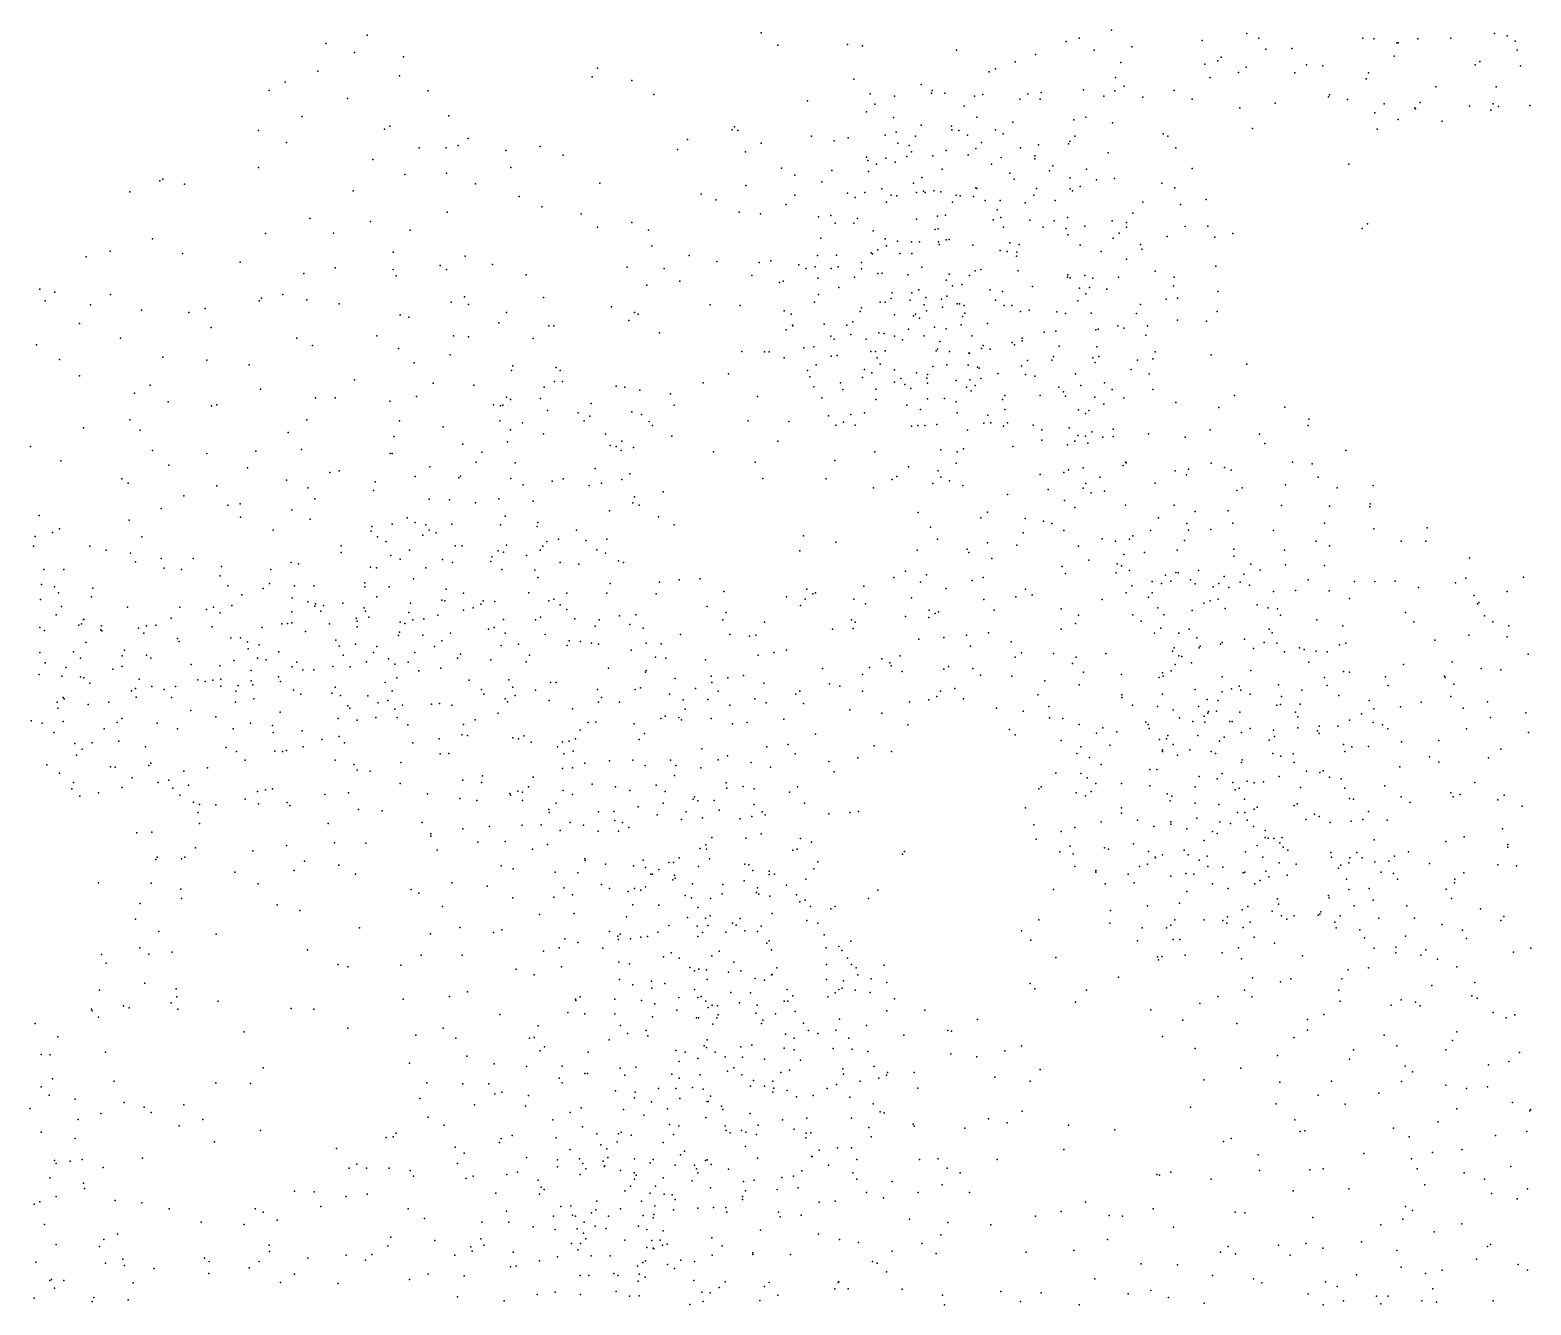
# Model space of a CAD drawing. Header units: millimetres. Extents: x -60275265 to 22802890, y -38578442 to 24337084.
# Drawn here: x 9832622 to 12419622, y -11190304 to -8992304 of the extents above; entities that cross this region are included whole.
import ezdxf

# ---------------------------------------------------------------- set-up
doc = ezdxf.new("R2010")
doc.units = ezdxf.units.MM
doc.header["$MEASUREMENT"] = 0
doc.layers.add('particles', color=7, linetype='Continuous', true_color=0x000000)

msp = doc.modelspace()

# ---------------------------------------------------------------- linework, layer by layer
at = {"layer": 'particles', "color": 93, "true_color": 0x67d435}
for p in [(10413622, -9001304), (11092622, -8997304), (11696622, -8992304), (11929622, -8998304), (12356622, -8998304), (12378622, -9002304), (10342622, -9015304), (11121622, -9018304), (11241622, -9017304), (11267622, -9019304), (11429622, -9027304), (11618622, -9012304), (11640622, -9006304), (11666622, -9027304), (11731622, -9021304), (11852622, -9010304), (11950622, -9006304), (11962622, -9025304), (12007622, -9024304), (12129622, -9006304), (12148622, -9007304), (12188622, -9014304), (12190622, -9014304), (12224622, -9007304), (12281622, -9006304), (12392622, -9011304), (12395622, -9027304), (10391622, -9031304), (10476622, -9038304), (11530622, -9047304), (11565622, -9034304), (11712622, -9048304), (11857622, -9051304), (11879622, -9045304), (11885622, -9039304), (12032622, -9052304), (12060622, -9054304), (12183622, -9037304), (12323622, -9052304), (12331622, -9046304), (12401622, -9054304), (10328622, -9063304), (10469622, -9071304), (10801622, -9073304), (10810622, -9058304), (10869622, -9079304), (11252622, -9077304), (11485622, -9064304), (11496622, -9059304), (11703622, -9074304), (11866622, -9074304), (11915622, -9065304), (11928622, -9056304), (12012622, -9066304), (12135622, -9076304), (12139622, -9066304), (10244622, -9096304), (10272622, -9082304), (10518622, -9097304), (10907622, -9103304), (11280622, -9102304), (11368622, -9086304), (11386622, -9101304), (11387622, -9096304), (11409622, -9101304), (11474622, -9103304), (11552622, -9102304), (11575622, -9100304), (11648622, -9095304), (11702622, -9097304), (11718622, -9089304), (11804622, -9096304), (12072622, -9104304), (12255622, -9090304), (12359622, -9090304), (10379622, -9110304), (11172622, -9114304), (11288622, -9120304), (11322622, -9106304), (11442622, -9123304), (11460622, -9106304), (11538622, -9111304), (11573622, -9111304), (11683622, -9106304), (11750622, -9108304), (11835622, -9111304), (11917622, -9126304), (11978622, -9118304), (12070622, -9107304), (12103622, -9112304), (12166622, -9119304), (12219622, -9126304), (12220622, -9128304), (12228622, -9117304), (12313622, -9123304), (12350622, -9130304), (12354622, -9119304), (12363622, -9124304), (12417622, -9122304), (10301622, -9141304), (10554622, -9140304), (11274622, -9133304), (11320622, -9143304), (11368622, -9156304), (11464622, -9142304), (11526622, -9151304), (11631622, -9147304), (11652622, -9142304), (11698622, -9152304), (12150622, -9135304), (12190622, -9146304), (12266622, -9149304), (10226622, -9165304), (10443622, -9163304), (10452622, -9158304), (10587622, -9179304), (10965622, -9181304), (11042622, -9164304), (11046622, -9159304), (11052622, -9165304), (11179622, -9175304), (11218622, -9183304), (11242622, -9178304), (11306622, -9173304), (11325622, -9168304), (11358622, -9175304), (11420622, -9158304), (11421622, -9164304), (11433622, -9165304), (11448622, -9173304), (11496622, -9164304), (11509622, -9171304), (11633622, -9175304), (11785622, -9171304), (11793622, -9175304), (11939622, -9162304), (12154622, -9163304), (10274622, -9186304), (10503622, -9195304), (10549622, -9195304), (10570622, -9191304), (10652622, -9200304), (10711622, -9193304), (10751622, -9208304), (10948622, -9198304), (11065622, -9202304), (11092622, -9187304), (11328622, -9187304), (11347622, -9191304), (11351622, -9202304), (11388622, -9209304), (11411622, -9200304), (11449622, -9207304), (11462622, -9196304), (11472622, -9186304), (11539622, -9195304), (11564622, -9209304), (11570622, -9190304), (11622622, -9188304), (11624622, -9184304), (11690622, -9204304), (11807622, -9195304), (10226622, -9229304), (10423622, -9215304), (10661622, -9229304), (11127622, -9230304), (11214622, -9234304), (11274622, -9211304), (11276622, -9217304), (11291622, -9223304), (11307622, -9213304), (11323622, -9220304), (11343622, -9210304), (11404622, -9232304), (11489622, -9223304), (11506622, -9212304), (11564622, -9214304), (11589622, -9235304), (11595622, -9226304), (11653622, -9232304), (11835622, -9231304), (12105622, -9223304), (10056622, -9252304), (10061622, -9249304), (10098622, -9258304), (10478622, -9241304), (10550622, -9239304), (10600622, -9257304), (10814622, -9256304), (11066622, -9260304), (11150622, -9242304), (11197622, -9254304), (11277622, -9236304), (11355622, -9256304), (11369622, -9246304), (11521622, -9239304), (11528622, -9249304), (11625622, -9247304), (11670622, -9250304), (11701622, -9248304), (11783622, -9256304), (10004622, -9271304), (10389622, -9269304), (10675622, -9279304), (10989622, -9275304), (11014622, -9285304), (11150622, -9277304), (11241622, -9273304), (11254622, -9281304), (11271622, -9272304), (11300622, -9266304), (11316622, -9277304), (11326622, -9278304), (11360622, -9272304), (11372622, -9270304), (11375622, -9272304), (11390622, -9269304), (11402622, -9271304), (11428622, -9277304), (11435622, -9278304), (11458622, -9279304), (11462622, -9264304), (11464622, -9265304), (11478622, -9286304), (11504622, -9286304), (11562622, -9277304), (11567622, -9265304), (11599622, -9286304), (11625622, -9266304), (11629622, -9269304), (11642622, -9262304), (11805622, -9264304), (11859622, -9284304), (10551622, -9306304), (10714622, -9297304), (10782622, -9309304), (11054622, -9306304), (11091622, -9309304), (11135622, -9293304), (11212622, -9312304), (11308622, -9289304), (11410622, -9311304), (11422622, -9289304), (11499622, -9302304), (11547622, -9290304), (11733622, -9308304), (11750622, -9289304), (11815622, -9293304), (10314622, -9317304), (10419622, -9322304), (10487622, -9337304), (10810622, -9332304), (10869622, -9324304), (10898622, -9337304), (11191622, -9314304), (11220622, -9325304), (11252622, -9325304), (11258622, -9317304), (11285622, -9338304), (11360622, -9318304), (11392622, -9336304), (11396622, -9313304), (11397622, -9335304), (11492622, -9319304), (11505622, -9315304), (11510622, -9332304), (11555622, -9320304), (11578622, -9332304), (11597622, -9321304), (11618622, -9334304), (11620622, -9315304), (11650622, -9330304), (11697622, -9321304), (11722622, -9324304), (11722622, -9332304), (11823622, -9331304), (11862622, -9330304), (12128622, -9334304), (12137622, -9326304), (10043622, -9352304), (10238622, -9343304), (10355622, -9342304), (10904622, -9364304), (11195622, -9351304), (11306622, -9352304), (11308622, -9364304), (11327622, -9356304), (11351622, -9357304), (11365622, -9357304), (11398622, -9357304), (11399622, -9362304), (11411622, -9354304), (11416622, -9353304), (11457622, -9363304), (11521622, -9359304), (11537622, -9362304), (11621622, -9345304), (11642622, -9363304), (11699622, -9351304), (11709622, -9342304), (11746622, -9362304), (11792622, -9348304), (11874622, -9349304), (11905622, -9343304), (9929622, -9383304), (9970622, -9373304), (10095622, -9377304), (10458622, -9375304), (10582622, -9382304), (10968622, -9381304), (11109622, -9390304), (11189622, -9381304), (11222622, -9380304), (11282622, -9376304), (11284622, -9378304), (11293622, -9371304), (11331622, -9377304), (11352622, -9377304), (11504622, -9372304), (11516622, -9374304), (11532622, -9382304), (11533622, -9375304), (11678622, -9374304), (11722622, -9387304), (11748622, -9370304), (10194622, -9392304), (10304622, -9412304), (10358622, -9402304), (10458622, -9405304), (10463622, -9416304), (10539622, -9398304), (10550622, -9405304), (10629622, -9396304), (10687622, -9414304), (10861622, -9401304), (10925622, -9403304), (11016622, -9391304), (11076622, -9415304), (11089622, -9393304), (11157622, -9397304), (11170622, -9403304), (11185622, -9400304), (11213622, -9403304), (11225622, -9400304), (11265622, -9393304), (11265622, -9404304), (11293622, -9412304), (11301622, -9411304), (11345622, -9414304), (11369622, -9401304), (11416622, -9413304), (11451622, -9415304), (11461622, -9407304), (11471622, -9405304), (11535622, -9407304), (11621622, -9414304), (11650622, -9415304), (11771622, -9408304), (11876622, -9399304), (9849622, -9439304), (10895622, -9432304), (10952622, -9425304), (10952622, -9425304), (11124622, -9427304), (11130622, -9425304), (11190622, -9420304), (11226622, -9436304), (11253622, -9418304), (11364622, -9440304), (11411622, -9423304), (11422622, -9433304), (11438622, -9431304), (11487622, -9440304), (11560622, -9434304), (11620622, -9418304), (11625622, -9419304), (11641622, -9437304), (11658622, -9436304), (11664622, -9420304), (11688622, -9439304), (11708622, -9418304), (11803622, -9433304), (11804622, -9418304), (9858622, -9459304), (9875622, -9444304), (9936622, -9466304), (9971622, -9448304), (10227622, -9459304), (10231622, -9454304), (10268622, -9448304), (10309622, -9457304), (10365622, -9464304), (10558622, -9461304), (10581622, -9452304), (10588622, -9465304), (10717622, -9453304), (11004622, -9466304), (11056622, -9467304), (11184622, -9461304), (11191622, -9448304), (11297622, -9461304), (11306622, -9461304), (11316622, -9455304), (11318622, -9445304), (11349622, -9458304), (11352622, -9445304), (11373622, -9466304), (11376622, -9453304), (11403622, -9456304), (11412622, -9451304), (11430622, -9464304), (11434622, -9464304), (11442622, -9467304), (11496622, -9458304), (11508622, -9443304), (11511622, -9467304), (11524622, -9467304), (11638622, -9459304), (11652622, -9447304), (11746622, -9465304), (11790622, -9456304), (11810622, -9454304), (11879622, -9443304), (10024622, -9475304), (10106622, -9479304), (10134622, -9472304), (10470622, -9483304), (10485622, -9487304), (10653622, -9479304), (10834622, -9469304), (10864622, -9493304), (10874622, -9479304), (10880622, -9482304), (11132622, -9476304), (11144622, -9482304), (11263622, -9477304), (11265622, -9471304), (11322622, -9483304), (11355622, -9485304), (11358622, -9482304), (11365622, -9489304), (11377622, -9476304), (11405622, -9470304), (11439622, -9486304), (11443622, -9480304), (11539622, -9477304), (11554622, -9475304), (11602622, -9478304), (11617622, -9481304), (11661622, -9480304), (11739622, -9481304), (11810622, -9492304), (11878622, -9477304), (9917622, -9498304), (10144622, -9505304), (10430622, -9519304), (10562622, -9519304), (10640622, -9497304), (10726622, -9502304), (10735622, -9502304), (10917622, -9514304), (11135622, -9509304), (11146622, -9501304), (11147622, -9502304), (11201622, -9499304), (11240622, -9501304), (11247622, -9517304), (11250622, -9495304), (11295622, -9514304), (11304622, -9515304), (11346622, -9508304), (11373622, -9519304), (11391622, -9504304), (11411622, -9507304), (11437622, -9500304), (11455622, -9519304), (11482622, -9498304), (11580622, -9513304), (11600622, -9511304), (11669622, -9509304), (11673622, -9508304), (11707622, -9502304), (11717622, -9506304), (11755622, -9518304), (11758622, -9502304), (11860622, -9494304), (9843622, -9535304), (9988622, -9523304), (10292622, -9523304), (10319622, -9536304), (10467622, -9541304), (10588622, -9521304), (10699622, -9524304), (11166622, -9540304), (11183622, -9538304), (11212622, -9520304), (11218622, -9525304), (11273622, -9525304), (11306622, -9545304), (11322622, -9520304), (11336622, -9526304), (11394622, -9545304), (11396622, -9542304), (11400622, -9529304), (11472622, -9541304), (11475622, -9536304), (11487622, -9542304), (11525622, -9531304), (11529622, -9535304), (11542622, -9523304), (11542622, -9528304), (11606622, -9537304), (11671622, -9538304), (9883622, -9560304), (10061622, -9556304), (10137622, -9561304), (10210622, -9569304), (10494622, -9566304), (10556622, -9552304), (10664622, -9571304), (11059622, -9546304), (11098622, -9547304), (11106622, -9547304), (11132622, -9557304), (11187622, -9569304), (11213622, -9554304), (11223622, -9553304), (11281622, -9546304), (11289622, -9546304), (11292622, -9557304), (11297622, -9568304), (11412622, -9569304), (11417622, -9546304), (11449622, -9570304), (11450622, -9549304), (11451622, -9549304), (11541622, -9571304), (11551622, -9562304), (11593622, -9561304), (11596622, -9555304), (11664622, -9557304), (11668622, -9565304), (11674622, -9555304), (11741622, -9561304), (11767622, -9559304), (11771622, -9547304), (11868622, -9552304), (11929622, -9568304), (9917622, -9588304), (10391622, -9595304), (10662622, -9579304), (10739622, -9574304), (10746622, -9579304), (11036622, -9585304), (11172622, -9579304), (11176622, -9590304), (11267622, -9591304), (11270622, -9577304), (11283622, -9583304), (11322622, -9578304), (11333622, -9593304), (11360622, -9583304), (11378622, -9592304), (11379622, -9586304), (11388622, -9572304), (11428622, -9596304), (11452622, -9595304), (11465622, -9573304), (11468622, -9575304), (11471622, -9593304), (11500622, -9584304), (11548622, -9586304), (11564622, -9589304), (11634622, -9585304), (11730622, -9577304), (11761622, -9585304), (10012622, -9618304), (10039622, -9604304), (10229622, -9611304), (10527622, -9601304), (10597622, -9604304), (10718622, -9608304), (10736622, -9598304), (10750622, -9598304), (10842622, -9606304), (10857622, -9608304), (10883622, -9613304), (10936622, -9619304), (10992622, -9600304), (11183622, -9607304), (11229622, -9600304), (11233622, -9612304), (11290622, -9611304), (11322622, -9599304), (11340622, -9603304), (11350622, -9610304), (11379622, -9601304), (11446622, -9608304), (11454622, -9614304), (11461622, -9605304), (11512622, -9622304), (11573622, -9622304), (11605622, -9608304), (11613622, -9616304), (11617622, -9623304), (11643622, -9605304), (11684622, -9600304), (11697622, -9612304), (11767622, -9612304), (11908622, -9622304), (10070622, -9633304), (10145622, -9640304), (10154622, -9638304), (10324622, -9626304), (10358622, -9626304), (10452622, -9632304), (10498622, -9624304), (10631622, -9638304), (10643622, -9640304), (10647622, -9639304), (10653622, -9625304), (10660622, -9629304), (10712622, -9627304), (10724622, -9648304), (10799622, -9636304), (10942622, -9639304), (11086622, -9624304), (11197622, -9626304), (11290622, -9629304), (11343622, -9639304), (11367622, -9646304), (11379622, -9628304), (11408622, -9627304), (11428622, -9633304), (11508622, -9629304), (11512622, -9646304), (11639622, -9647304), (11657622, -9648304), (11667622, -9625304), (11683622, -9637304), (11717622, -9626304), (11807622, -9634304), (11881622, -9643304), (11995622, -9642304), (10004622, -9664304), (10309622, -9664304), (10469622, -9666304), (10642622, -9666304), (10681622, -9669304), (10777622, -9652304), (10787622, -9666304), (10797622, -9658304), (10869622, -9650304), (10886622, -9655304), (10899622, -9667304), (10905622, -9674304), (11070622, -9666304), (11140622, -9667304), (11208622, -9657304), (11221622, -9673304), (11234622, -9668304), (11247622, -9655304), (11254622, -9673304), (11270622, -9652304), (11351622, -9675304), (11362622, -9674304), (11374622, -9674304), (11395622, -9672304), (11430622, -9652304), (11476622, -9670304), (11483622, -9656304), (11488622, -9669304), (11510622, -9675304), (11517622, -9669304), (11561622, -9673304), (11651622, -9653304), (12035622, -9674304), (12036622, -9663304), (9924622, -9678304), (10022622, -9682304), (10277622, -9686304), (10459622, -9693304), (10544622, -9676304), (10660622, -9681304), (10717622, -9688304), (10824622, -9689304), (10938622, -9692304), (11448622, -9682304), (11576622, -9681304), (11576622, -9699304), (11623622, -9678304), (11638622, -9691304), (11651622, -9692304), (11662622, -9685304), (11681622, -9694304), (11699622, -9680304), (11699622, -9693304), (11760622, -9688304), (11823622, -9694304), (11866622, -9681304), (11951622, -9689304), (9833622, -9710304), (10043622, -9717304), (10137622, -9722304), (10221622, -9718304), (10300622, -9715304), (10453622, -9722304), (10456622, -9722304), (10578622, -9706304), (10611622, -9720304), (10655622, -9702304), (10832622, -9708304), (10842622, -9710304), (10851622, -9717304), (10852622, -9701304), (10872622, -9712304), (11010622, -9719304), (11121622, -9701304), (11288622, -9719304), (11402622, -9716304), (11430622, -9719304), (11441622, -9714304), (11526622, -9710304), (11620622, -9707304), (11633622, -9701304), (11655622, -9704304), (11960622, -9705304), (12100622, -9717304), (9885622, -9735304), (10071622, -9742304), (10207622, -9747304), (10365622, -9752304), (10521622, -9745304), (10601622, -9737304), (10668622, -9738304), (10806622, -9748304), (11082622, -9737304), (11219622, -9734304), (11346622, -9745304), (11397622, -9752304), (11428622, -9739304), (11622622, -9750304), (11647622, -9747304), (11716622, -9743304), (11720622, -9737304), (11721622, -9738304), (11806622, -9752304), (11829622, -9749304), (11868622, -9739304), (11891622, -9746304), (11902622, -9751304), (12008622, -9737304), (12042622, -9740304), (9990622, -9766304), (10001622, -9773304), (10154622, -9778304), (10274622, -9768304), (10349622, -9755304), (10427622, -9771304), (10496622, -9762304), (10571622, -9764304), (10574622, -9761304), (10661622, -9765304), (10682622, -9776304), (10732622, -9770304), (10751622, -9766304), (10796622, -9777304), (10817622, -9773304), (10852622, -9767304), (10866622, -9757304), (11095622, -9765304), (11204622, -9766304), (11318622, -9767304), (11326622, -9762304), (11388622, -9774304), (11402622, -9763304), (11417622, -9769304), (11440622, -9777304), (11573622, -9758304), (11614622, -9755304), (11652622, -9774304), (11676622, -9763304), (11771622, -9773304), (11825622, -9759304), (11996622, -9776304), (12052622, -9763304), (12147622, -9777304), (10097622, -9795304), (10311622, -9781304), (10323622, -9800304), (10424622, -9786304), (10520622, -9801304), (10555622, -9802304), (10640622, -9800304), (10699622, -9804304), (10874622, -9797304), (10923622, -9788304), (11286622, -9781304), (11517622, -9793304), (11587622, -9784304), (11615622, -9803304), (11647622, -9782304), (11661622, -9790304), (11684622, -9787304), (11912622, -9786304), (11921622, -9781304), (12085622, -9781304), (9848622, -9829304), (10058622, -9817304), (10173622, -9811304), (10194622, -9809304), (10283622, -9819304), (10600622, -9807304), (10651622, -9830304), (10831622, -9821304), (10871622, -9807304), (10882622, -9811304), (11363622, -9824304), (11482622, -9823304), (11633622, -9815304), (11720622, -9811304), (11804622, -9811304), (11840622, -9822304), (11897622, -9821304), (11989622, -9812304), (12072622, -9813304), (12141622, -9814304), (12142622, -9809304), (9883622, -9852304), (10003622, -9837304), (10195622, -9832304), (10251622, -9854304), (10315622, -9835304), (10420622, -9856304), (10421622, -9848304), (10456622, -9844304), (10482622, -9833304), (10496622, -9841304), (10514622, -9845304), (10514622, -9845304), (10520622, -9854304), (10559622, -9844304), (10643622, -9845304), (10706622, -9848304), (10707622, -9841304), (10774622, -9854304), (10915622, -9831304), (10942622, -9845304), (11384622, -9849304), (11471622, -9833304), (11547622, -9834304), (11579622, -9839304), (11593622, -9843304), (11614622, -9855304), (11763622, -9855304), (11777622, -9833304), (11826622, -9843304), (11829622, -9854304), (11867622, -9853304), (11905622, -9842304), (11975622, -9855304), (12063622, -9842304), (12148622, -9852304), (12240622, -9850304), (9838622, -9882304), (9841622, -9865304), (9871622, -9858304), (9935622, -9882304), (10025622, -9866304), (10368622, -9881304), (10431622, -9866304), (10446622, -9874304), (10509622, -9863304), (10532622, -9859304), (10565622, -9881304), (10577622, -9881304), (10653622, -9880304), (10716622, -9882304), (10723622, -9874304), (10743622, -9870304), (10790622, -9872304), (10826622, -9870304), (11165622, -9864304), (11221622, -9875304), (11396622, -9870304), (11482622, -9876304), (11533622, -9880304), (11544622, -9859304), (11639622, -9882304), (11680622, -9869304), (11703622, -9873304), (11727622, -9870304), (11733622, -9864304), (11822622, -9872304), (12049622, -9873304), (12072622, -9881304), (12195622, -9873304), (12238622, -9873304), (9963622, -9889304), (10005622, -9894304), (10058622, -9903304), (10113622, -9903304), (10368622, -9893304), (10454622, -9898304), (10470622, -9904304), (10486622, -9889304), (10543622, -9905304), (10628622, -9900304), (10639622, -9890304), (10648622, -9892304), (10688622, -9898304), (10711622, -9889304), (10809622, -9888304), (10824622, -9894304), (10846622, -9907304), (11159622, -9890304), (11361622, -9889304), (11447622, -9887304), (11450622, -9893304), (11490622, -9903304), (11657622, -9906304), (11717622, -9896304), (11753622, -9893304), (11809622, -9889304), (11907622, -9887304), (11907622, -9899304), (11994622, -9889304), (12313622, -9902304), (9856622, -9922304), (9890622, -9922304), (10014622, -9909304), (10063622, -9920304), (10093622, -9922304), (10160622, -9933304), (10162622, -9917304), (10247622, -9922304), (10282622, -9910304), (10295622, -9912304), (10419622, -9918304), (10429622, -9919304), (10514622, -9919304), (10560622, -9910304), (10626622, -9908304), (10645622, -9922304), (10702622, -9923304), (10746622, -9910304), (10778622, -9913304), (10855622, -9910304), (11341622, -9925304), (11377622, -9931304), (11611622, -9917304), (11617622, -9929304), (11704622, -9928304), (11706622, -9912304), (11713622, -9916304), (11727622, -9924304), (11789622, -9932304), (11807622, -9927304), (11811622, -9928304), (11846622, -9924304), (11924622, -9930304), (11936622, -9913304), (11952622, -9923304), (11996622, -9914304), (12063622, -9915304), (9852622, -9948304), (9874622, -9952304), (9940622, -9954304), (10173622, -9950304), (10234622, -9955304), (10245622, -9946304), (10288622, -9950304), (10321622, -9950304), (10409622, -9945304), (10409622, -9952304), (10451622, -9952304), (10493622, -9938304), (10549622, -9956304), (10707622, -9936304), (10832622, -9946304), (10917622, -9944304), (10951622, -9940304), (10987622, -9938304), (11171622, -9956304), (11269622, -9951304), (11321622, -9936304), (11367622, -9944304), (11411622, -9955304), (11456622, -9941304), (11475622, -9936304), (11548622, -9956304), (11731622, -9950304), (11766622, -9943304), (11782622, -9946304), (11798622, -9942304), (11832622, -9940304), (11840622, -9947304), (11871622, -9952304), (11881622, -9946304), (11890622, -9934304), (11898622, -9953304), (11918622, -9944304), (11934622, -9949304), (12013622, -9958304), (12035622, -9940304), (12071622, -9959304), (12115622, -9943304), (12150622, -9943304), (12185622, -9942304), (12225622, -9953304), (12289622, -9945304), (12307622, -9937304), (12406622, -9935304), (9850622, -9974304), (9881622, -9962304), (9938622, -9969304), (10180622, -9984304), (10197622, -9966304), (10284622, -9971304), (10311622, -9978304), (10323622, -9985304), (10324622, -9981304), (10338622, -9984304), (10371622, -9980304), (10430622, -9969304), (10488622, -9980304), (10542622, -9975304), (10547622, -9976304), (10579622, -9963304), (10609622, -9982304), (10613622, -9976304), (10633622, -9977304), (10692622, -9962304), (10726622, -9976304), (10735622, -9973304), (10746622, -9983304), (10757622, -9963304), (10826622, -9963304), (10911622, -9964304), (11028622, -9960304), (11136622, -9969304), (11160622, -9984304), (11168622, -9973304), (11181622, -9964304), (11186622, -9962304), (11252622, -9973304), (11272622, -9981304), (11351622, -9971304), (11476622, -9974304), (11531622, -9969304), (11559622, -9966304), (11680622, -9974304), (11721622, -9962304), (11760622, -9970304), (11766622, -9962304), (11855622, -9980304), (11866622, -9976304), (11880622, -9973304), (11947622, -9983304), (11975622, -9960304), (12106622, -9972304), (12321622, -9967304), (12327622, -9981304), (12329622, -9979304), (12378622, -9960304), (9877622, -10000304), (9886622, -9986304), (9924622, -10008304), (9925622, -10008304), (10000622, -9987304), (10075622, -10006304), (10090622, -9987304), (10136622, -9991304), (10148622, -9987304), (10160622, -9997304), (10283622, -9995304), (10333622, -9994304), (10394622, -10006304), (10396622, -10011304), (10408622, -9988304), (10410622, -9994304), (10416622, -10004304), (10485622, -9996304), (10492622, -10009304), (10511622, -10007304), (10535622, -10001304), (10579622, -9992304), (10596622, -9988304), (10648622, -10008304), (10703622, -10009304), (10712622, -10004304), (10757622, -9991304), (10771622, -10007304), (10813622, -10009304), (10848622, -10002304), (10876622, -10000304), (10999622, -9986304), (11026622, -10009304), (11032622, -9996304), (11248622, -10009304), (11341622, -10003304), (11381622, -10005304), (11382622, -9992304), (11392622, -9998304), (11398622, -9995304), (11494622, -9992304), (11609622, -9990304), (11639622, -10001304), (11733622, -10000304), (11747622, -10011304), (11776622, -9988304), (11786622, -10000304), (11835622, -9993304), (11892622, -9989304), (11966622, -9988304), (11982622, -9990304), (11987622, -10001304), (12050622, -10009304), (12203622, -9996304), (12339622, -10002304), (9849622, -10022304), (9857622, -10027304), (9916622, -10018304), (9921622, -10016304), (9954622, -10026304), (9955622, -10019304), (9956622, -10028304), (10019622, -10023304), (10028622, -10032304), (10033622, -10019304), (10049622, -10018304), (10146622, -10021304), (10232622, -10022304), (10266622, -10016304), (10276622, -10015304), (10283622, -10014304), (10307622, -10029304), (10348622, -10016304), (10396622, -10021304), (10467622, -10036304), (10469622, -10030304), (10470622, -10013304), (10478622, -10015304), (10509622, -10035304), (10557622, -10032304), (10622622, -10025304), (10632622, -10022304), (10651622, -10032304), (10720622, -10034304), (10806622, -10020304), (10866622, -10017304), (10889622, -10023304), (10953622, -10034304), (11038622, -10034304), (11072622, -10037304), (11083622, -10035304), (11098622, -10013304), (11215622, -10025304), (11251622, -10024304), (11254622, -10013304), (11446622, -10035304), (11484622, -10031304), (11609622, -10025304), (11634622, -10015304), (11770622, -10032304), (11781622, -10023304), (11812622, -10032304), (11830622, -10025304), (11968622, -10025304), (11973622, -10031304), (12095622, -10019304), (12217622, -10012304), (12312622, -10035304), (12353622, -10012304), (12381622, -10019304), (9928622, -10048304), (9995622, -10061304), (10086622, -10041304), (10089622, -10046304), (10178622, -10040304), (10195622, -10040304), (10207622, -10047304), (10208622, -10059304), (10227622, -10052304), (10359622, -10044304), (10365622, -10054304), (10393622, -10051304), (10430622, -10055304), (10529622, -10055304), (10542622, -10045304), (10644622, -10053304), (10674622, -10051304), (10758622, -10053304), (10761622, -10045304), (10781622, -10046304), (10800622, -10049304), (10812622, -10051304), (10868622, -10061304), (10894622, -10049304), (10920622, -10050304), (11136622, -10061304), (11364622, -10042304), (11407622, -10039304), (11453622, -10054304), (11523622, -10047304), (11801622, -10063304), (11804622, -10057304), (11843622, -10040304), (11847622, -10057304), (11849622, -10054304), (11884622, -10051304), (11887622, -10048304), (11925622, -10042304), (11941622, -10058304), (11959622, -10048304), (11981622, -10049304), (12020622, -10057304), (12028622, -10060304), (12049622, -10063304), (12089622, -10052304), (12100622, -10049304), (12253622, -10044304), (12378622, -10038304), (9849622, -10065304), (9858622, -10083304), (9907622, -10064304), (9919622, -10075304), (9991622, -10071304), (10033622, -10070304), (10040622, -10075304), (10110622, -10086304), (10159622, -10088304), (10183622, -10079304), (10224622, -10075304), (10239622, -10078304), (10261622, -10064304), (10292622, -10082304), (10372622, -10070304), (10412622, -10081304), (10424622, -10065304), (10450622, -10076304), (10461622, -10085304), (10484622, -10082304), (10495622, -10065304), (10569622, -10075304), (10574622, -10068304), (10626622, -10078304), (10687622, -10081304), (10693622, -10070304), (10910622, -10073304), (10928622, -10075304), (10996622, -10078304), (11087622, -10070304), (11114622, -10065304), (11300622, -10076304), (11314622, -10083304), (11316622, -10088304), (11332622, -10071304), (11530622, -10073304), (11541622, -10066304), (11596622, -10067304), (11629622, -10084304), (11635622, -10073304), (11686622, -10067304), (11806622, -10086304), (11812622, -10071304), (11817622, -10072304), (11834622, -10083304), (11994622, -10064304), (12036622, -10082304), (12068622, -10064304), (12199622, -10086304), (12283622, -10081304), (12414622, -10068304), (9848622, -10103304), (9887622, -10106304), (9894622, -10091304), (9919622, -10107304), (9925622, -10109304), (9975622, -10094304), (9991622, -10089304), (10020622, -10111304), (10121622, -10112304), (10147622, -10113304), (10161622, -10111304), (10213622, -10096304), (10213622, -10114304), (10260622, -10107304), (10284622, -10090304), (10302622, -10095304), (10321622, -10095304), (10354622, -10089304), (10384622, -10090304), (10464622, -10109304), (10502622, -10097304), (10540622, -10092304), (10589622, -10113304), (10657622, -10112304), (10829622, -10092304), (10893622, -10099304), (10894622, -10096304), (10944622, -10110304), (11006622, -10106304), (11035622, -10109304), (11062622, -10105304), (11198622, -10093304), (11267622, -10103304), (11279622, -10091304), (11335622, -10098304), (11407622, -10094304), (11415622, -10089304), (11457622, -10093304), (11470622, -10104304), (11524622, -10106304), (11581622, -10114304), (11648622, -10099304), (11713622, -10103304), (11778622, -10108304), (11784622, -10100304), (11785622, -10106304), (11799622, -10097304), (11887622, -10107304), (11936622, -10096304), (12063622, -10108304), (12096622, -10098304), (12106622, -10099304), (12168622, -10107304), (12270622, -10106304), (12271622, -10108304), (12333622, -10093304), (12367622, -10095304), (9935622, -10118304), (10007622, -10131304), (10014622, -10127304), (10042622, -10124304), (10063622, -10129304), (10083622, -10124304), (10134622, -10115304), (10161622, -10123304), (10187622, -10132304), (10191622, -10122304), (10216622, -10121304), (10264622, -10115304), (10286622, -10130304), (10299622, -10137304), (10352622, -10135304), (10358622, -10125304), (10367622, -10139304), (10414622, -10140304), (10444622, -10117304), (10456622, -10131304), (10610622, -10129304), (10614622, -10137304), (10664622, -10125304), (10668622, -10139304), (10703622, -10130304), (10729622, -10117304), (10739622, -10117304), (10810622, -10129304), (10875622, -10129304), (10884622, -10126304), (10934622, -10137304), (10979622, -10127304), (11007622, -10117304), (11018622, -10132304), (11097622, -10118304), (11152622, -10137304), (11159622, -10132304), (11210622, -10119304), (11228622, -10123304), (11267622, -10132304), (11401622, -10132304), (11426622, -10127304), (11569622, -10138304), (11640622, -10121304), (11714622, -10138304), (11784622, -10137304), (11840622, -10129304), (11887622, -10133304), (11903622, -10128304), (11916622, -10123304), (11919622, -10130304), (11935622, -10137304), (11984622, -10121304), (12024622, -10130304), (12068622, -10122304), (12088622, -10139304), (12173622, -10122304), (12286622, -10120304), (9879622, -10151304), (9880622, -10161304), (9889622, -10143304), (9891622, -10145304), (9932622, -10155304), (9968622, -10151304), (10015622, -10142304), (10076622, -10143304), (10109622, -10165304), (10186622, -10151304), (10218622, -10145304), (10380622, -10157304), (10383622, -10161304), (10432622, -10152304), (10449622, -10148304), (10461622, -10163304), (10474622, -10156304), (10524622, -10154304), (10538622, -10153304), (10559622, -10156304), (10651622, -10145304), (10655622, -10150304), (10727622, -10148304), (10767622, -10162304), (10812622, -10151304), (10817622, -10143304), (10848622, -10151304), (10958622, -10147304), (10961622, -10163304), (11000622, -10146304), (11038622, -10156304), (11081622, -10145304), (11101622, -10152304), (11165622, -10153304), (11245622, -10164304), (11348622, -10150304), (11381622, -10147304), (11395622, -10141304), (11441622, -10145304), (11498622, -10161304), (11544622, -10166304), (11588622, -10158304), (11714622, -10143304), (11732622, -10156304), (11775622, -10158304), (11802622, -10164304), (11846622, -10158304), (11861622, -10146304), (11877622, -10166304), (11880622, -10148304), (11981622, -10156304), (11987622, -10155304), (11989622, -10141304), (12021622, -10154304), (12140622, -10148304), (12148622, -10162304), (12194622, -10159304), (12230622, -10151304), (12281622, -10141304), (12302622, -10161304), (12344622, -10150304), (9834622, -10183304), (9853622, -10187304), (9889622, -10184304), (9982622, -10186304), (9990622, -10179304), (10051622, -10187304), (10152622, -10176304), (10212622, -10187304), (10250622, -10191304), (10263622, -10168304), (10363622, -10179304), (10396622, -10182304), (10428622, -10177304), (10465622, -10177304), (10483622, -10190304), (10579622, -10189304), (10599622, -10181304), (10639622, -10170304), (10794622, -10186304), (10807622, -10185304), (10873622, -10188304), (10919622, -10179304), (10927622, -10175304), (10950622, -10177304), (10955622, -10181304), (11006622, -10179304), (11043622, -10188304), (11068622, -10186304), (11131622, -10180304), (11300622, -10170304), (11345622, -10190304), (11589622, -10178304), (11612622, -10179304), (11640622, -10189304), (11755622, -10185304), (11759622, -10189304), (11813622, -10178304), (11836622, -10184304), (11856622, -10175304), (11857622, -10185304), (11862622, -10170304), (11863622, -10167304), (11900622, -10184304), (11904622, -10184304), (11917622, -10168304), (12013622, -10168304), (12017622, -10176304), (12054622, -10192304), (12086622, -10192304), (12106622, -10182304), (12127622, -10171304), (12147622, -10186304), (12163622, -10190304), (12349622, -10177304), (12410622, -10169304), (9873622, -10203304), (9960622, -10197304), (9985622, -10218304), (10086622, -10197304), (10182622, -10197304), (10251622, -10203304), (10301622, -10200304), (10335622, -10215304), (10365622, -10210304), (10537622, -10214304), (10576622, -10207304), (10586622, -10208304), (10664622, -10212304), (10674622, -10214304), (10683622, -10209304), (10761622, -10218304), (10772622, -10214304), (10780622, -10199304), (10882622, -10215304), (10891622, -10205304), (11186622, -10206304), (11520622, -10198304), (11530622, -10207304), (11609622, -10217304), (11670622, -10204304), (11681622, -10195304), (11705622, -10202304), (11761622, -10196304), (11779622, -10215304), (11791622, -10214304), (11793622, -10208304), (11845622, -10208304), (11882622, -10218304), (11890622, -10211304), (11920622, -10203304), (11935622, -10196304), (11968622, -10216304), (11975622, -10199304), (11977622, -10210304), (12017622, -10195304), (12051622, -10200304), (12054622, -10205304), (12172622, -10197304), (12260622, -10217304), (12308622, -10197304), (12415622, -10203304), (9909622, -10222304), (9912622, -10242304), (9922622, -10232304), (9939622, -10221304), (10031622, -10228304), (10170622, -10229304), (10188622, -10236304), (10254622, -10235304), (10267622, -10236304), (10274622, -10234304), (10303622, -10228304), (10374622, -10221304), (10492622, -10221304), (10539622, -10240304), (10554622, -10239304), (10696622, -10220304), (10741622, -10228304), (10750622, -10219304), (10752622, -10240304), (10768622, -10235304), (10990622, -10231304), (11034622, -10243304), (11102622, -10228304), (11139622, -10224304), (11151622, -10240304), (11287622, -10226304), (11317622, -10236304), (11636622, -10239304), (11643622, -10228304), (11693622, -10225304), (11784622, -10233304), (11784622, -10236304), (11802622, -10224304), (11810622, -10242304), (11831622, -10233304), (11868622, -10236304), (11875622, -10239304), (11974622, -10239304), (11988622, -10244304), (12009622, -10240304), (12096622, -10224304), (12098622, -10236304), (12110622, -10228304), (12139622, -10227304), (12196622, -10219304), (12367622, -10232304), (9861622, -10259304), (9971622, -10262304), (9979622, -10263304), (10037622, -10260304), (10040622, -10256304), (10097622, -10270304), (10138622, -10264304), (10203622, -10251304), (10358622, -10251304), (10390622, -10258304), (10396622, -10268304), (10418622, -10270304), (10471622, -10255304), (10750622, -10265304), (10767622, -10264304), (10788622, -10256304), (10831622, -10252304), (10871622, -10251304), (10892622, -10260304), (10936622, -10251304), (10945622, -10260304), (10988622, -10264304), (11018622, -10250304), (11075622, -10255304), (11108622, -10263304), (11209622, -10253304), (11259622, -10247304), (11658622, -10246304), (11678622, -10258304), (11762622, -10267304), (11774622, -10267304), (11920622, -10255304), (11921622, -10250304), (12011622, -10255304), (12032622, -10270304), (12061622, -10269304), (12193622, -10262304), (12244622, -10245304), (12260622, -10254304), (12346622, -10247304), (9883622, -10273304), (9907622, -10289304), (10008622, -10281304), (10053622, -10289304), (10071622, -10285304), (10105622, -10294304), (10470622, -10291304), (10578622, -10285304), (10610622, -10289304), (10612622, -10278304), (10699622, -10280304), (10801622, -10292304), (10911622, -10294304), (10943622, -10277304), (11032622, -10290304), (11218622, -10271304), (11600622, -10273304), (11643622, -10274304), (11654622, -10281304), (11669622, -10291304), (11713622, -10291304), (11762622, -10295304), (11847622, -10279304), (11878622, -10283304), (11887622, -10274304), (11905622, -10289304), (11930622, -10287304), (11942622, -10290304), (11958622, -10288304), (11985622, -10279304), (12055622, -10272304), (12072622, -10280304), (12092622, -10283304), (12167622, -10295304), (12322622, -10289304), (9904622, -10300304), (9918622, -10313304), (9950622, -10307304), (9991622, -10298304), (10078622, -10299304), (10090622, -10311304), (10203622, -10318304), (10224622, -10305304), (10238622, -10302304), (10250622, -10300304), (10340622, -10310304), (10381622, -10307304), (10517622, -10309304), (10573622, -10317304), (10602622, -10320304), (10659622, -10308304), (10660622, -10311304), (10673622, -10304304), (10681622, -10306304), (10681622, -10320304), (10691622, -10297304), (10751622, -10303304), (10767622, -10310304), (10841622, -10297304), (10866622, -10303304), (10927622, -10305304), (10975622, -10318304), (10977622, -10314304), (10983622, -10321304), (11011622, -10320304), (11033622, -10299304), (11061622, -10296304), (11080622, -10300304), (11141622, -10306304), (11155622, -10297304), (11571622, -10300304), (11575622, -10297304), (11635622, -10307304), (11651622, -10312304), (11661622, -10305304), (11792622, -10309304), (11797622, -10321304), (11800622, -10313304), (11840622, -10297304), (11909622, -10302304), (11916622, -10299304), (11925622, -10318304), (12022622, -10298304), (12098622, -10299304), (12106622, -10317304), (12113622, -10318304), (12195622, -10314304), (12281622, -10307304), (12285622, -10314304), (12297622, -10310304), (12362622, -10319304), (12373622, -10311304), (10114622, -10323304), (10122622, -10341304), (10124622, -10327304), (10152622, -10328304), (10226622, -10326304), (10275622, -10324304), (10280622, -10329304), (10398622, -10336304), (10439622, -10338304), (10726622, -10336304), (10727622, -10341304), (10739622, -10325304), (10812622, -10340304), (10838622, -10339304), (10880622, -10331304), (10913622, -10345304), (10923622, -10325304), (10963622, -10340304), (11020622, -10337304), (11080622, -10327304), (11094622, -10340304), (11099622, -10345304), (11167622, -10325304), (11209622, -10343304), (11245622, -10341304), (11260622, -10339304), (11548622, -10333304), (11713622, -10333304), (11713622, -10342304), (11840622, -10325304), (11881622, -10327304), (11913622, -10341304), (11926622, -10341304), (11942622, -10335304), (11947622, -10332304), (12011622, -10329304), (12016622, -10326304), (12046622, -10344304), (12139622, -10339304), (12211622, -10324304), (12404622, -10330304), (10124622, -10360304), (10346622, -10360304), (10508622, -10358304), (10578622, -10369304), (10624622, -10365304), (10680622, -10363304), (10713622, -10362304), (10746622, -10372304), (10763622, -10358304), (10786622, -10363304), (10811622, -10373304), (10840622, -10355304), (10846622, -10373304), (10853622, -10358304), (10864622, -10367304), (10955622, -10353304), (10991622, -10350304), (11056622, -10352304), (11076622, -10348304), (11562622, -10362304), (11633622, -10367304), (11678622, -10357304), (11741622, -10354304), (11769622, -10365304), (11798622, -10357304), (11798622, -10361304), (11826622, -10369304), (11843622, -10351304), (11883622, -10357304), (11901622, -10360304), (11930622, -10354304), (11941622, -10365304), (11961622, -10372304), (12031622, -10353304), (12054622, -10348304), (12073622, -10358304), (12109622, -10356304), (12129622, -10353304), (12171622, -10354304), (12370622, -10369304), (10016622, -10376304), (10042622, -10375304), (10274622, -10398304), (10357622, -10393304), (10411622, -10394304), (10523622, -10378304), (10523622, -10382304), (10604622, -10392304), (10651622, -10391304), (10724622, -10396304), (10997622, -10397304), (11007622, -10384304), (11066622, -10385304), (11092622, -10378304), (11160622, -10386304), (11179622, -10392304), (11566622, -10387304), (11609622, -10374304), (11625622, -10399304), (11734622, -10395304), (11856622, -10389304), (11870622, -10374304), (11878622, -10377304), (11947622, -10398304), (11961622, -10384304), (11966622, -10385304), (11976622, -10386304), (11986622, -10393304), (11990622, -10384304), (12149622, -10388304), (12272622, -10391304), (12304622, -10383304), (12379622, -10396304), (10049622, -10422304), (10051622, -10418304), (10093622, -10421304), (10099622, -10418304), (10117622, -10402304), (10216622, -10407304), (10305622, -10425304), (10534622, -10406304), (10698622, -10404304), (10788622, -10421304), (10789622, -10424304), (10889622, -10423304), (10951622, -10419304), (10987622, -10403304), (10998622, -10404304), (11003622, -10421304), (11147622, -10406304), (11154622, -10404304), (11336622, -10413304), (11339622, -10408304), (11607622, -10409304), (11630622, -10412304), (11684622, -10402304), (11691622, -10404304), (11760622, -10408304), (11771622, -10418304), (11772622, -10419304), (11784622, -10414304), (11821622, -10406304), (11828622, -10414304), (11847622, -10423304), (11861622, -10416304), (11927622, -10409304), (11957622, -10418304), (11992622, -10401304), (12000622, -10406304), (12074622, -10410304), (12075622, -10418304), (12107622, -10419304), (12119622, -10410304), (12128622, -10419304), (12174622, -10425304), (12184622, -10416304), (12208622, -10409304), (12379622, -10401304), (10185622, -10444304), (10287622, -10441304), (10364622, -10432304), (10393622, -10447304), (10644622, -10433304), (10665622, -10438304), (10737622, -10444304), (10776622, -10445304), (10824622, -10430304), (10872622, -10433304), (10893622, -10436304), (10902622, -10447304), (10905622, -10447304), (10916622, -10439304), (10933622, -10427304), (10941622, -10427304), (10943622, -10449304), (10984622, -10434304), (11064622, -10430304), (11071622, -10431304), (11078622, -10441304), (11106622, -10442304), (11106622, -10448304), (11115622, -10447304), (11183622, -10438304), (11190622, -10426304), (11633622, -10434304), (11669622, -10441304), (11669622, -10444304), (11725622, -10447304), (11744622, -10434304), (11758622, -10430304), (11798622, -10451304), (11824622, -10446304), (11838622, -10447304), (11862622, -10434304), (11888622, -10435304), (11923622, -10445304), (11926622, -10444304), (11962622, -10442304), (11985622, -10428304), (11999622, -10449304), (12014622, -10430304), (12087622, -10437304), (12091622, -10432304), (12105622, -10428304), (12150622, -10426304), (12161622, -10444304), (12182622, -10446304), (12244622, -10429304), (12303622, -10445304), (12362622, -10431304), (12394622, -10433304), (9950622, -10462304), (10041622, -10463304), (10092622, -10473304), (10225622, -10464304), (10489622, -10474304), (10559622, -10462304), (10620622, -10468304), (10752622, -10471304), (10817622, -10465304), (10831622, -10472304), (10863622, -10477304), (10874622, -10472304), (10885622, -10475304), (10893622, -10469304), (10940622, -10457304), (10944622, -10454304), (10974622, -10464304), (11026622, -10465304), (11063622, -10459304), (11086622, -10471304), (11136622, -10466304), (11169622, -10456304), (11293622, -10475304), (11596622, -10474304), (11685622, -10464304), (11735622, -10462304), (11826622, -10477304), (11870622, -10464304), (11897622, -10472304), (11943622, -10464304), (11952622, -10458304), (11967622, -10452304), (12101622, -10456304), (12105622, -10474304), (12140622, -10472304), (12189622, -10456304), (12273622, -10473304), (12287622, -10462304), (12288622, -10456304), (10022622, -10498304), (10093622, -10489304), (10258622, -10500304), (10502622, -10480304), (10664622, -10488304), (10735622, -10487304), (10767622, -10483304), (10871622, -10500304), (10916622, -10501304), (10961622, -10484304), (10972622, -10488304), (11005622, -10489304), (11025622, -10481304), (11084622, -10479304), (11088622, -10482304), (11107622, -10485304), (11153622, -10483304), (11159622, -10495304), (11168622, -10492304), (11277622, -10489304), (11758622, -10502304), (11813622, -10497304), (11982622, -10490304), (11984622, -10499304), (12070622, -10484304), (12071622, -10488304), (12114622, -10502304), (12147622, -10492304), (12205622, -10502304), (12282622, -10489304), (10014622, -10525304), (10297622, -10510304), (10543622, -10503304), (10710622, -10517304), (10770622, -10515304), (10860622, -10521304), (10965622, -10522304), (10983622, -10505304), (10996622, -10523304), (11004622, -10519304), (11056622, -10524304), (11111622, -10515304), (11171622, -10527304), (11177622, -10503304), (11212622, -10507304), (11220622, -10503304), (11571622, -10526304), (11694622, -10510304), (11805622, -10526304), (11856622, -10526304), (11888622, -10527304), (11896622, -10521304), (11921622, -10509304), (11931622, -10503304), (11973622, -10511304), (11989622, -10519304), (11998622, -10525304), (12011622, -10519304), (12052622, -10518304), (12055622, -10516304), (12057622, -10512304), (12090622, -10519304), (12157622, -10523304), (12218622, -10523304), (12332622, -10507304), (12367622, -10527304), (12372622, -10520304), (10054622, -10546304), (10153622, -10551304), (10400622, -10540304), (10522622, -10550304), (10573622, -10539304), (10631622, -10548304), (10645622, -10543304), (10831622, -10546304), (10845622, -10554304), (10849622, -10551304), (10914622, -10547304), (10933622, -10536304), (10982622, -10537304), (10991622, -10548304), (11000622, -10536304), (11031622, -10547304), (11043622, -10532304), (11049622, -10535304), (11064622, -10545304), (11086622, -10546304), (11092622, -10537304), (11190622, -10532304), (11201622, -10552304), (11541622, -10545304), (11693622, -10532304), (11749622, -10540304), (11791622, -10540304), (11798622, -10535304), (11895622, -10532304), (11923622, -10539304), (11935622, -10530304), (12081622, -10530304), (12083622, -10540304), (12124622, -10543304), (12203622, -10554304), (12266622, -10534304), (12301622, -10544304), (10021622, -10574304), (10310622, -10578304), (10717622, -10580304), (10744622, -10574304), (10754622, -10559304), (10776622, -10565304), (10819622, -10575304), (10846622, -10560304), (10867622, -10559304), (10885622, -10556304), (10896622, -10555304), (10983622, -10555304), (11020622, -10580304), (11102622, -10566304), (11106622, -10562304), (11110622, -10578304), (11204622, -10574304), (11226622, -10572304), (11231622, -10579304), (11247622, -10563304), (11557622, -10561304), (11741622, -10562304), (11802622, -10560304), (11814622, -10560304), (11915622, -10574304), (11942622, -10556304), (11977622, -10566304), (12132622, -10557304), (12149622, -10575304), (12186622, -10573304), (12238622, -10578304), (12308622, -10558304), (12419622, -10575304), (9955622, -10586304), (9963622, -10601304), (10037622, -10585304), (10077622, -10582304), (10363622, -10603304), (10471622, -10604304), (10506622, -10587304), (10577622, -10587304), (10847622, -10599304), (10865622, -10602304), (10924622, -10590304), (10937622, -10583304), (10951622, -10592304), (11007622, -10588304), (11045622, -10599304), (11205622, -10603304), (11241622, -10592304), (11248622, -10603304), (11304622, -10604304), (11600622, -10591304), (11775622, -10590304), (11777622, -10595304), (11783622, -10589304), (11823622, -10587304), (11887622, -10583304), (11920622, -10593304), (12025622, -10588304), (12186622, -10583304), (12229622, -10587304), (12258622, -10594304), (12389622, -10582304), (10380622, -10607304), (10670622, -10611304), (10701622, -10621304), (10748622, -10607304), (10848622, -10629304), (10903622, -10632304), (10969622, -10608304), (10977622, -10614304), (10985622, -10611304), (10998622, -10612304), (10999622, -10629304), (11036622, -10616304), (11057622, -10614304), (11082622, -10627304), (11098622, -10630304), (11110622, -10621304), (11111622, -10620304), (11119622, -10609304), (11205622, -10629304), (11234622, -10631304), (11256622, -10609304), (11259622, -10621304), (11282622, -10628304), (11708622, -10625304), (11939622, -10626304), (12005622, -10628304), (12093622, -10628304), (12104622, -10612304), (12139622, -10609304), (12291622, -10607304), (9952622, -10647304), (10030622, -10635304), (10084622, -10645304), (10555622, -10658304), (10586622, -10650304), (10871622, -10638304), (10904622, -10644304), (10926622, -10636304), (10977622, -10646304), (10989622, -10658304), (11040622, -10651304), (11074622, -10652304), (11137622, -10646304), (11147622, -10657304), (11220622, -10652304), (11226622, -10646304), (11232622, -10644304), (11254622, -10647304), (11280622, -10651304), (11309622, -10634304), (11556622, -10636304), (11564622, -10645304), (11653622, -10647304), (11879622, -10658304), (11925622, -10647304), (11987622, -10633304), (12088622, -10647304), (12248622, -10639304), (12317622, -10657304), (12322622, -10634304), (9938622, -10680304), (9939622, -10683304), (9993622, -10674304), (10003622, -10678304), (10075622, -10669304), (10085622, -10659304), (10087622, -10680304), (10156622, -10666304), (10282622, -10679304), (10321622, -10680304), (10475622, -10663304), (10772622, -10663304), (10773622, -10665304), (10780622, -10659304), (10840622, -10663304), (10886622, -10665304), (10909622, -10671304), (10947622, -10682304), (10950622, -10660304), (10983622, -10660304), (10997622, -10666304), (11001622, -10677304), (11008622, -10673304), (11017622, -10674304), (11055622, -10669304), (11085622, -10673304), (11132622, -10666304), (11138622, -10666304), (11151622, -10684304), (11207622, -10659304), (11309622, -10683304), (11322622, -10662304), (11374622, -10682304), (11634622, -10668304), (11764622, -10681304), (11848622, -10670304), (11938622, -10659304), (12090622, -10666304), (12178622, -10673304), (12195622, -10664304), (12220622, -10668304), (12228622, -10674304), (12326622, -10661304), (9841622, -10705304), (9950622, -10694304), (10642622, -10689304), (10708622, -10709304), (10759622, -10686304), (10788622, -10688304), (10840622, -10688304), (10850622, -10708304), (10905622, -10693304), (10981622, -10695304), (10984622, -10695304), (11009622, -10706304), (11016622, -10695304), (11018622, -10690304), (11083622, -10687304), (11093622, -10705304), (11095622, -10699304), (11117622, -10688304), (11165622, -10704304), (11227622, -10697304), (11274622, -10708304), (11465622, -10698304), (11819622, -10699304), (11912622, -10705304), (12034622, -10698304), (12062622, -10689304), (12354622, -10686304), (12376622, -10695304), (12391622, -10690304), (9880622, -10728304), (10201622, -10719304), (10380622, -10713304), (10497622, -10725304), (10544622, -10713304), (10566622, -10730304), (10693622, -10730304), (10701622, -10729304), (10830622, -10733304), (10862622, -10722304), (10894622, -10717304), (10897622, -10726304), (10999622, -10733304), (11134622, -10723304), (11149622, -10730304), (11174622, -10717304), (11190622, -10722304), (11221622, -10716304), (11243622, -10730304), (11338622, -10725304), (11414622, -10717304), (11420622, -10718304), (11784622, -10727304), (12010622, -10729304), (12034622, -10716304), (12166622, -10725304), (12284622, -10734304), (12291622, -10719304), (9851622, -10758304), (9867622, -10759304), (9962622, -10754304), (10585622, -10761304), (10711622, -10752304), (10719622, -10745304), (10794622, -10754304), (10945622, -10751304), (10961622, -10754304), (10994622, -10743304), (10998622, -10746304), (11013622, -10754304), (11057622, -10745304), (11076622, -10742304), (11132622, -10747304), (11149622, -10750304), (11216622, -10748304), (11249622, -10749304), (11276622, -10753304), (11419622, -10757304), (11512622, -10752304), (11541622, -10743304), (11840622, -10748304), (11982622, -10760304), (12113622, -10750304), (12188622, -10743304), (12272622, -10750304), (12399622, -10755304), (10234622, -10781304), (10486622, -10773304), (10632622, -10774304), (10688622, -10779304), (10749622, -10778304), (10849622, -10782304), (10876622, -10780304), (10951622, -10770304), (10983622, -10765304), (11030622, -10762304), (11034622, -10787304), (11045622, -10781304), (11060622, -10763304), (11098622, -10766304), (11141622, -10785304), (11160622, -10768304), (11233622, -10783304), (11287622, -10779304), (11464622, -10762304), (11573622, -10784304), (11919622, -10782304), (12106622, -10766304), (12202622, -10778304), (12346622, -10776304), (12381622, -10770304), (9871622, -10800304), (9977622, -10804304), (10152622, -10807304), (10212622, -10808304), (10516622, -10807304), (10578622, -10809304), (10623622, -10809304), (10744622, -10799304), (10749622, -10807304), (10788622, -10791304), (10793622, -10791304), (10857622, -10794304), (10938622, -10792304), (10951622, -10799304), (10987622, -10793304), (11059622, -10793304), (11074622, -10813304), (11079622, -10803304), (11098622, -10813304), (11112622, -10804304), (11126622, -10789304), (11222622, -10810304), (11234622, -10792304), (11263622, -10804304), (11295622, -10799304), (11308622, -10794304), (11310622, -10789304), (11356622, -10789304), (11495622, -10797304), (11556622, -10804304), (11855622, -10802304), (11986622, -10806304), (12075622, -10804304), (12196622, -10805304), (12215622, -10788304), (12272622, -10811304), (9851622, -10814304), (9865622, -10828304), (9910622, -10835304), (10504622, -10834304), (10633622, -10826304), (10645622, -10823304), (10691622, -10829304), (10841622, -10821304), (10874622, -10833304), (10875622, -10823304), (10915622, -10817304), (10945622, -10817304), (10952622, -10834304), (10974622, -10815304), (10992622, -10818304), (10999622, -10839304), (11001622, -10839304), (11005622, -10830304), (11112622, -10823304), (11114622, -10816304), (11137622, -10820304), (11153622, -10831304), (11182622, -10829304), (11206622, -10817304), (11245622, -10832304), (11362622, -10816304), (12052622, -10828304), (12157622, -10825304), (12308622, -10817304), (12344622, -10814304), (9832622, -10851304), (9954622, -10860304), (9994622, -10841304), (10029622, -10849304), (10041622, -10858304), (10097622, -10845304), (10598622, -10845304), (10686622, -10847304), (10763622, -10858304), (10782622, -10850304), (10855622, -10853304), (10890622, -10863304), (10903622, -10840304), (10931622, -10852304), (11024622, -10847304), (11026622, -10853304), (11073622, -10860304), (11285622, -10843304), (11297622, -10857304), (11304622, -10859304), (11542622, -10856304), (11832622, -10849304), (11980622, -10843304), (12099622, -10844304), (12291622, -10852304), (12387622, -10841304), (12417622, -10855304), (12418622, -10853304), (9915622, -10870304), (10089622, -10881304), (10130622, -10870304), (10229622, -10889304), (10518622, -10866304), (10546622, -10880304), (10733622, -10871304), (10784622, -10883304), (10934622, -10879304), (10950622, -10881304), (10997622, -10867304), (11030622, -10881304), (11032622, -10889304), (11058622, -10889304), (11087622, -10880304), (11129622, -10871304), (11149622, -10887304), (11171622, -10868304), (11248622, -10868304), (11278622, -10884304), (11354622, -10878304), (11356622, -10882304), (11443622, -10885304), (11484622, -10869304), (11516622, -10876304), (11622622, -10880304), (11702622, -10888304), (12012622, -10871304), (12029622, -10890304), (12182622, -10885304), (12259622, -10874304), (9851622, -10892304), (9910622, -10903304), (10150622, -10909304), (10446622, -10901304), (10458622, -10900304), (10463622, -10894304), (10641622, -10910304), (10644622, -10903304), (10663622, -10898304), (10739622, -10902304), (10809622, -10895304), (10816622, -10914304), (10844622, -10909304), (10846622, -10895304), (10851622, -10892304), (10868622, -10897304), (10923622, -10910304), (10941622, -10896304), (11039622, -10893304), (11066622, -10892304), (11084622, -10896304), (11169622, -10902304), (11170622, -10894304), (11178622, -10893304), (11282622, -10900304), (11889622, -10908304), (11902622, -10903304), (12021622, -10891304), (12209622, -10900304), (12358622, -10898304), (12412622, -10891304), (9874622, -10941304), (9901622, -10942304), (9922622, -10939304), (10026622, -10937304), (10360622, -10920304), (10565622, -10918304), (10580622, -10928304), (10688622, -10936304), (10741622, -10940304), (10763622, -10922304), (10779622, -10938304), (10820622, -10942304), (10826622, -10921304), (10828622, -10936304), (10874622, -10938304), (10906622, -10939304), (10953622, -10931304), (10960622, -10925304), (10996622, -10941304), (10999622, -10940304), (11065622, -10917304), (11086622, -10937304), (11179622, -10934304), (11180622, -10934304), (11192622, -10923304), (11224622, -10919304), (11248622, -10919304), (11257622, -10939304), (11365622, -10939304), (11397622, -10938304), (11499622, -10939304), (11614622, -10922304), (11949622, -10931304), (12131622, -10929304), (12213622, -10938304), (12249622, -10927304), (12300622, -10922304), (9877622, -10946304), (9958622, -10953304), (10382622, -10954304), (10395622, -10947304), (10412622, -10954304), (10451622, -10954304), (10487622, -10958304), (10493622, -10968304), (10569622, -10946304), (10596622, -10968304), (10654622, -10965304), (10672622, -10961304), (10741622, -10952304), (10780622, -10965304), (10785622, -10946304), (10790622, -10955304), (10822622, -10950304), (10822622, -10951304), (10850622, -10958304), (10873622, -10962304), (10877622, -10966304), (10901622, -10945304), (10944622, -10949304), (10977622, -10949304), (10981622, -10955304), (10983622, -10962304), (11006622, -10948304), (11036622, -10956304), (11148622, -10968304), (11162622, -10959304), (11208622, -10949304), (11250622, -10962304), (11413622, -10954304), (11435622, -10962304), (11774622, -10965304), (11779622, -10966304), (11798622, -10961304), (11951622, -10958304), (12038622, -10957304), (12061622, -10955304), (12223622, -10955304), (12304622, -10962304), (12384622, -10951304), (9866622, -10971304), (9924622, -10980304), (9926622, -10989304), (10288622, -10994304), (10584622, -10972304), (10708622, -10975304), (10713622, -10987304), (10718622, -10991304), (10857622, -10993304), (10867622, -10985304), (10874622, -10973304), (10910622, -10985304), (10923622, -10971304), (10973622, -10976304), (11005622, -10988304), (11062622, -10977304), (11065622, -10993304), (11080622, -10975304), (11120622, -10991304), (11128622, -10970304), (11156622, -10988304), (11257622, -10973304), (11318622, -10977304), (11404622, -10983304), (11868622, -10973304), (12009622, -10993304), (12105622, -10990304), (12236622, -10983304), (12339622, -10973304), (12413622, -10990304), (9839622, -11016304), (9849622, -11012304), (9877622, -11003304), (9979622, -11010304), (10025622, -11014304), (10322622, -10995304), (10333622, -11020304), (10377622, -11003304), (10413622, -10999304), (10635622, -10997304), (10710622, -10999304), (10747622, -11020304), (10764622, -11019304), (10809622, -11011304), (10886622, -11011304), (10901622, -10997304), (10909622, -11019304), (10925622, -10999304), (10939622, -11000304), (10944622, -11008304), (11060622, -11003304), (11060622, -11008304), (11192622, -11013304), (11220622, -11011304), (11274622, -10996304), (11303622, -11005304), (11363622, -10996304), (11451622, -10996304), (11651622, -11013304), (12203622, -11020304), (12351622, -10998304), (12395622, -11007304), (10072622, -11024304), (10220622, -11024304), (10234622, -11030304), (10258622, -11044304), (10484622, -11024304), (10512622, -11041304), (10653622, -11028304), (10734622, -11037304), (10767622, -11035304), (10772622, -11037304), (10800622, -11031304), (10807622, -11026304), (10829622, -11037304), (10850622, -11024304), (10889622, -11036304), (10906622, -11040304), (10907622, -11034304), (10941622, -11026304), (10983622, -11023304), (11010622, -11022304), (11031622, -11022304), (11033622, -11030304), (11122622, -11030304), (11125622, -11038304), (11161622, -11035304), (11348622, -11042304), (11565622, -11037304), (11609622, -11029304), (11692622, -11036304), (11715622, -11037304), (11768622, -11024304), (11909622, -11030304), (11926622, -11031304), (12043622, -11039304), (12198622, -11042304), (12215622, -11027304), (9857622, -11051304), (9983622, -11068304), (10127622, -11047304), (10201622, -11051304), (10611622, -11047304), (10657622, -11047304), (10699622, -11055304), (10737622, -11060304), (10775622, -11059304), (10786622, -11066304), (10787622, -11047304), (10806622, -11054304), (10825622, -11058304), (10881622, -11054304), (10895622, -11060304), (10923622, -11062304), (11091622, -11061304), (11191622, -11068304), (11402622, -11069304), (11414622, -11048304), (11488622, -11052304), (11803622, -11056304), (12160622, -11052304), (12252622, -11064304), (12300622, -11050304), (9877622, -11086304), (9952622, -11089304), (9959622, -11077304), (10244622, -11087304), (10449622, -11088304), (10454622, -11073304), (10530622, -11079304), (10592622, -11090304), (10594622, -11097304), (10609622, -11076304), (10614622, -11087304), (10765622, -11084304), (10776622, -11095304), (10781622, -11084304), (10790622, -11076304), (10857622, -11078304), (10895622, -11091304), (10904622, -11079304), (10906622, -11092304), (10907622, -11093304), (10918622, -11078304), (10922622, -11087304), (10930622, -11085304), (11007622, -11074304), (11025622, -11088304), (11227622, -11077304), (11260622, -11082304), (11318622, -11097304), (11369622, -11084304), (11631622, -11096304), (11689622, -11077304), (11897622, -11089304), (11984622, -11087304), (12031622, -11084304), (12060622, -11092304), (12127622, -11081304), (12188622, -11096304), (12344622, -11089304), (12349622, -11086304), (9842622, -11116304), (9962622, -11118304), (9992622, -11111304), (9995622, -11122304), (10133622, -11109304), (10141622, -11115304), (10227622, -11115304), (10245622, -11098304), (10311622, -11109304), (10377622, -11104304), (10410622, -11113304), (10421622, -11103304), (10564622, -11104304), (10665622, -11099304), (10670622, -11123304), (10710622, -11114304), (10741622, -11107304), (10799622, -11105304), (10832622, -11105304), (10879622, -11123304), (10888622, -11117304), (10893622, -11114304), (10931622, -11120304), (10954622, -11113304), (10977622, -11115304), (11008622, -11104304), (11078622, -11100304), (11078622, -11103304), (11143622, -11103304), (11284622, -11115304), (11292622, -11118304), (11394622, -11101304), (11549622, -11099304), (11747622, -11119304), (11810622, -11121304), (11884622, -11099304), (11910622, -11102304), (12004622, -11104304), (12325622, -11111304), (12397622, -11120304), (9866622, -11148304), (9869622, -11146304), (9890622, -11148304), (10046622, -11127304), (10140622, -11136304), (10210622, -11126304), (10288622, -11137304), (10486622, -11146304), (10518622, -11137304), (10580622, -11140304), (10660622, -11124304), (10780622, -11139304), (10795622, -11139304), (10838622, -11136304), (10845622, -11139304), (10880622, -11149304), (10882622, -11137304), (10892622, -11142304), (10943622, -11127304), (10976622, -11148304), (11308622, -11133304), (11667622, -11145304), (11870622, -11139304), (11941622, -11145304), (12118622, -11138304), (12195622, -11125304), (12237622, -11136304), (12266622, -11130304), (12413622, -11130304), (9874622, -11161304), (10010622, -11152304), (10264622, -11151304), (10363622, -11153304), (10706622, -11172304), (10737622, -11168304), (10781622, -11172304), (10842622, -11167304), (10865622, -11175304), (10882622, -11174304), (10990622, -11168304), (11004622, -11169304), (11020622, -11160304), (11030622, -11150304), (11098622, -11158304), (11106622, -11151304), (11121622, -11173304), (11219622, -11162304), (11225622, -11151304), (11226622, -11150304), (11242622, -11162304), (11335622, -11163304), (11405622, -11173304), (11505622, -11167304), (11575622, -11169304), (11725622, -11171304), (11764622, -11165304), (11955622, -11152304), (12035622, -11171304), (12065622, -11150304), (12085622, -11158304), (12153622, -11175304), (12173622, -11175304), (12250622, -11162304), (9839622, -11178304), (9939622, -11184304), (9942622, -11177304), (10001622, -11181304), (10569622, -11176304), (10649622, -11183304), (10969622, -11189304), (10992622, -11184304), (11090622, -11182304), (11408622, -11190304), (11539622, -11184304), (11640622, -11190304), (11794622, -11177304), (11856622, -11187304), (12061622, -11190304), (12096622, -11183304), (12160622, -11188304), (12231622, -11183304), (12256622, -11185304), (12354622, -11183304)]:
    msp.add_point(p, dxfattribs=at)

doc.saveas('drawing.dxf')
